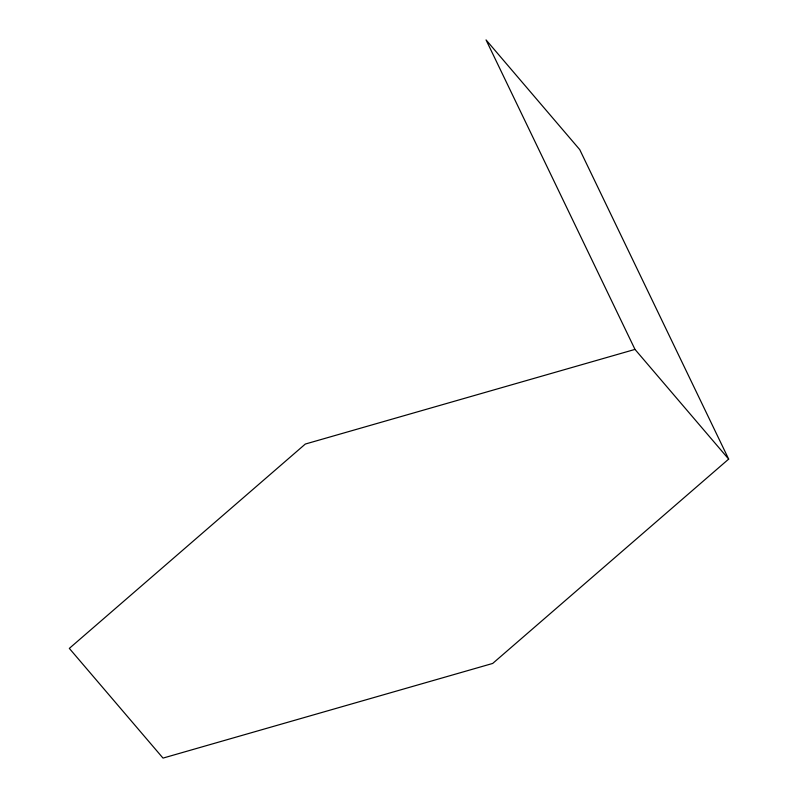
<?xml version="1.0" encoding="UTF-8"?>
<svg xmlns="http://www.w3.org/2000/svg" width="798" height="798" viewBox="0 0 798 798"><rect width="100%" height="100%" fill="white"/><g stroke="black" fill="none" stroke-linecap="round" stroke-linejoin="round"><path stroke-width="1.2" d="M728.674 459.099L492.685 663.447L163.011 758.1L69.326 648.395L305.315 444.047L634.989 349.404L728.674 459.099L579.727 149.605L486.042 39.9L634.989 349.404"/></g></svg>
